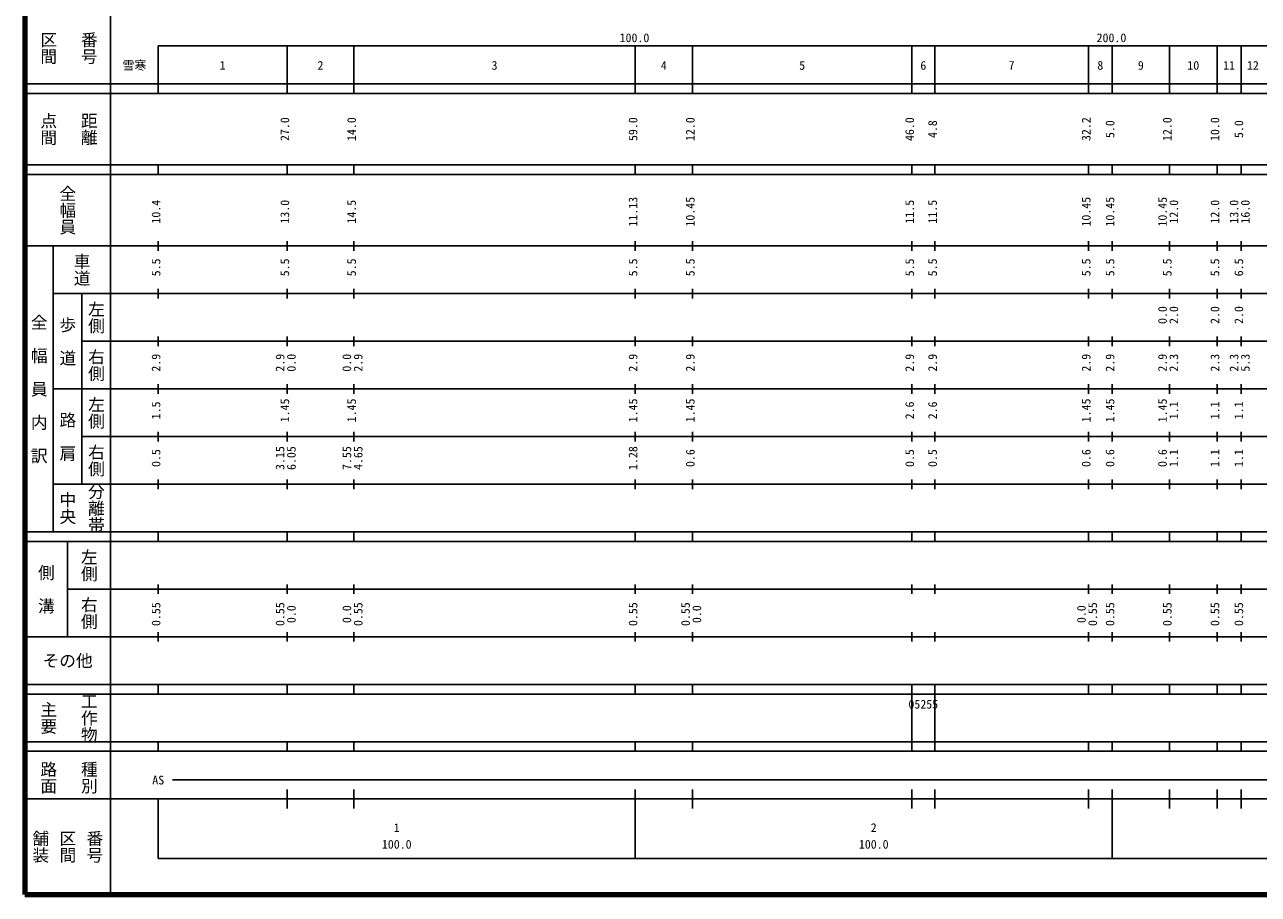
# Model space of a CAD drawing. Units: millimetres on the paper, enlarged 1000 times. Extents: x 40000 to 680000, y 20000 to 380000.
# Drawn here: x 40000 to 298632, y 20000 to 202409 of the extents above; entities that cross this region are included whole.
import ezdxf
from ezdxf.enums import TextEntityAlignment as Align

# ---------------------------------------------------------------- set-up
doc = ezdxf.new("R2010")
doc.units = ezdxf.units.MM
doc.header["$LTSCALE"] = 1000
doc.layers.add('M-TTL', color=2, linetype='Continuous', lineweight=140)
doc.layers.add('M-TTL-BAND', color=7, linetype='Continuous', lineweight=25)
doc.styles.add('@ＭＳ ゴシック', font='')
doc.styles.add('ＭＳ ゴシック', font='')
doc.styles.get('@ＭＳ ゴシック').set_extended_font_data('@MS Gothic')
doc.styles.get('ＭＳ ゴシック').set_extended_font_data('MS Gothic')

msp = doc.modelspace()

# ---------------------------------------------------------------- linework, layer by layer
at = {"layer": 'M-TTL'}
for p, q in [((40000, 380000), (40000, 20000)), ((40000, 20000), (680000, 20000))]:
    msp.add_line(p, q, dxfattribs=at)
at = {"layer": 'M-TTL-BAND'}
for p, q in [((58000, 370000), (58000, 20000)), ((68000, 198000), (579000, 198000)), ((68000, 198000), (68000, 188000)), ((95000, 188000), (95000, 198000)), ((109000, 188000), (109000, 198000)), ((168000, 188000), (168000, 198000)), ((180000, 188000), (180000, 198000)), ((226000, 188000), (226000, 198000)), ((230800, 188000), (230800, 198000)), ((263000, 188000), (263000, 198000)), ((268000, 188000), (268000, 198000)), ((280000, 188000), (280000, 198000)), ((290000, 188000), (290000, 198000)), ((295000, 188000), (295000, 198000)), ((40000, 190000), (579000, 190000)), ((40000, 188000), (579000, 188000)), ((40000, 173000), (579000, 173000)), ((40000, 171000), (579000, 171000)), ((68000, 171000), (68000, 173000)), ((95000, 171000), (95000, 173000)), ((109000, 171000), (109000, 173000)), ((168000, 171000), (168000, 173000)), ((180000, 171000), (180000, 173000)), ((226000, 171000), (226000, 173000)), ((230800, 171000), (230800, 173000)), ((263000, 171000), (263000, 173000)), ((268000, 171000), (268000, 173000)), ((280000, 171000), (280000, 173000)), ((290000, 171000), (290000, 173000)), ((295000, 171000), (295000, 173000)), ((40000, 156000), (579000, 156000)), ((46000, 96000), (46000, 156000)), ((68000, 155000), (68000, 157000)), ((95000, 155000), (95000, 157000)), ((109000, 155000), (109000, 157000)), ((168000, 155000), (168000, 157000)), ((180000, 155000), (180000, 157000)), ((226000, 155000), (226000, 157000)), ((230800, 155000), (230800, 157000)), ((263000, 155000), (263000, 157000)), ((268000, 155000), (268000, 157000)), ((280000, 155000), (280000, 157000)), ((290000, 155000), (290000, 157000)), ((295000, 155000), (295000, 157000)), ((46000, 146000), (579000, 146000)), ((52000, 146000), (52000, 106000)), ((68000, 145000), (68000, 147000)), ((95000, 145000), (95000, 147000)), ((109000, 145000), (109000, 147000)), ((168000, 145000), (168000, 147000)), ((180000, 145000), (180000, 147000)), ((226000, 145000), (226000, 147000)), ((230800, 145000), (230800, 147000)), ((263000, 145000), (263000, 147000)), ((268000, 145000), (268000, 147000)), ((280000, 145000), (280000, 147000)), ((290000, 145000), (290000, 147000)), ((295000, 145000), (295000, 147000)), ((52000, 136000), (579000, 136000)), ((68000, 135000), (68000, 137000)), ((95000, 135000), (95000, 137000)), ((109000, 135000), (109000, 137000)), ((168000, 135000), (168000, 137000)), ((180000, 135000), (180000, 137000)), ((226000, 135000), (226000, 137000)), ((230800, 135000), (230800, 137000)), ((263000, 135000), (263000, 137000)), ((268000, 135000), (268000, 137000)), ((280000, 135000), (280000, 137000)), ((290000, 135000), (290000, 137000)), ((295000, 135000), (295000, 137000)), ((68000, 125000), (68000, 127000)), ((95000, 125000), (95000, 127000)), ((109000, 125000), (109000, 127000)), ((168000, 125000), (168000, 127000)), ((180000, 125000), (180000, 127000)), ((226000, 125000), (226000, 127000)), ((230800, 125000), (230800, 127000)), ((263000, 125000), (263000, 127000)), ((268000, 125000), (268000, 127000)), ((280000, 125000), (280000, 127000)), ((290000, 125000), (290000, 127000)), ((295000, 125000), (295000, 127000)), ((46000, 126000), (579000, 126000)), ((68000, 115000), (68000, 117000)), ((95000, 115000), (95000, 117000)), ((109000, 115000), (109000, 117000)), ((168000, 115000), (168000, 117000)), ((180000, 115000), (180000, 117000)), ((226000, 115000), (226000, 117000)), ((230800, 115000), (230800, 117000)), ((263000, 115000), (263000, 117000)), ((268000, 115000), (268000, 117000)), ((280000, 115000), (280000, 117000)), ((290000, 115000), (290000, 117000)), ((295000, 115000), (295000, 117000)), ((52000, 116000), (579000, 116000)), ((68000, 105000), (68000, 107000)), ((95000, 105000), (95000, 107000)), ((109000, 105000), (109000, 107000)), ((168000, 105000), (168000, 107000)), ((180000, 105000), (180000, 107000)), ((226000, 105000), (226000, 107000)), ((230800, 105000), (230800, 107000)), ((263000, 105000), (263000, 107000)), ((268000, 105000), (268000, 107000)), ((280000, 105000), (280000, 107000)), ((290000, 105000), (290000, 107000)), ((295000, 105000), (295000, 107000)), ((46000, 106000), (579000, 106000)), ((40000, 96000), (579000, 96000)), ((68000, 94000), (68000, 96000)), ((95000, 94000), (95000, 96000)), ((109000, 94000), (109000, 96000)), ((168000, 94000), (168000, 96000)), ((180000, 94000), (180000, 96000)), ((226000, 94000), (226000, 96000)), ((230800, 94000), (230800, 96000)), ((263000, 94000), (263000, 96000)), ((268000, 94000), (268000, 96000)), ((280000, 94000), (280000, 96000)), ((290000, 94000), (290000, 96000)), ((295000, 94000), (295000, 96000)), ((40000, 94000), (579000, 94000)), ((49000, 94000), (49000, 74000)), ((49000, 84000), (579000, 84000)), ((68000, 83000), (68000, 85000)), ((95000, 83000), (95000, 85000)), ((109000, 83000), (109000, 85000)), ((168000, 83000), (168000, 85000)), ((180000, 83000), (180000, 85000)), ((226000, 83000), (226000, 85000)), ((230800, 83000), (230800, 85000)), ((263000, 83000), (263000, 85000)), ((268000, 83000), (268000, 85000)), ((280000, 83000), (280000, 85000)), ((290000, 83000), (290000, 85000)), ((295000, 83000), (295000, 85000)), ((40000, 74000), (579000, 74000)), ((68000, 73000), (68000, 75000)), ((95000, 73000), (95000, 75000)), ((109000, 73000), (109000, 75000)), ((168000, 73000), (168000, 75000)), ((180000, 73000), (180000, 75000)), ((226000, 73000), (226000, 75000)), ((230800, 73000), (230800, 75000)), ((263000, 73000), (263000, 75000)), ((268000, 73000), (268000, 75000)), ((280000, 73000), (280000, 75000)), ((290000, 73000), (290000, 75000)), ((295000, 73000), (295000, 75000)), ((40000, 64000), (579000, 64000)), ((68000, 62000), (68000, 64000)), ((95000, 62000), (95000, 64000)), ((109000, 62000), (109000, 64000)), ((168000, 62000), (168000, 64000)), ((180000, 62000), (180000, 64000)), ((226000, 62000), (226000, 64000)), ((230800, 62000), (230800, 64000)), ((263000, 62000), (263000, 64000)), ((268000, 62000), (268000, 64000)), ((280000, 62000), (280000, 64000)), ((290000, 62000), (290000, 64000)), ((295000, 62000), (295000, 64000)), ((40000, 62000), (579000, 62000)), ((226000, 52000), (226000, 62000)), ((230800, 52000), (230800, 62000)), ((40000, 52000), (579000, 52000)), ((68000, 50000), (68000, 52000)), ((95000, 50000), (95000, 52000)), ((109000, 50000), (109000, 52000)), ((168000, 50000), (168000, 52000)), ((180000, 50000), (180000, 52000)), ((226000, 50000), (226000, 52000)), ((230800, 50000), (230800, 52000)), ((263000, 50000), (263000, 52000)), ((268000, 50000), (268000, 52000)), ((280000, 50000), (280000, 52000)), ((290000, 50000), (290000, 52000)), ((295000, 50000), (295000, 52000)), ((40000, 50000), (579000, 50000)), ((71000, 44000), (565000, 44000)), ((95000, 38000), (95000, 42000)), ((109000, 38000), (109000, 42000)), ((168000, 27500), (168000, 42000)), ((180000, 38000), (180000, 42000)), ((226000, 38000), (226000, 42000)), ((230800, 38000), (230800, 42000)), ((263000, 38000), (263000, 42000)), ((268000, 27500), (268000, 42000)), ((280000, 38000), (280000, 42000)), ((290000, 38000), (290000, 42000)), ((295000, 38000), (295000, 42000)), ((40000, 40000), (579000, 40000)), ((68000, 40000), (68000, 27500)), ((68000, 27500), (579000, 27500))]:
    msp.add_line(p, q, dxfattribs=at)

# ---------------------------------------------------------------- texts
at = {"layer": 'M-TTL-BAND', "style": '@ＭＳ ゴシック'}
for s, p in [('区間', (45000, 197500)), ('番号', (53500, 197500)), ('点間', (45000, 180500)), ('距離', (53500, 180500)), ('全幅員', (49000, 163500)), ('車道', (52000, 151000)), ('左側', (55000, 141000)), ('全\u3000幅\u3000員\u3000内\u3000訳', (43000, 126000)), ('歩\u3000道', (49000, 136000)), ('右側', (55000, 131000)), ('左側', (55000, 121000)), ('路\u3000肩', (49000, 116000)), ('右側', (55000, 111000)), ('分離帯', (55000, 101000)), ('中央', (49000, 101000)), ('左側', (53500, 89000)), ('側\u3000溝', (44500, 84000)), ('右側', (53500, 79000)), ('主要', (45000, 57000)), ('工作物', (53500, 57000)), ('路面', (45000, 44500)), ('種別', (53500, 44500)), ('舗装', (43333, 30000)), ('区間', (49000, 30000)), ('番号', (54667, 30000))]:
    msp.add_text(s, height=2566, rotation=270, dxfattribs=at).set_placement(p, align=Align.MIDDLE_CENTER)
at = {"layer": 'M-TTL-BAND', "style": 'ＭＳ ゴシック'}
for s, p in [('100.0', (167844, 198195)), ('200.0', (267844, 198195)), ('雪寒', (63017, 192405)), ('1', (81500, 192405)), ('2', (102000, 192405)), ('3', (138500, 192405)), ('4', (174000, 192405)), ('5', (203000, 192405)), ('6', (228400, 192405)), ('7', (246900, 192405)), ('8', (265500, 192405)), ('9', (274000, 192405)), ('10', (285000, 192405)), ('11', (292500, 192405)), ('12', (297500, 192405)), ('AS', (68000, 42500)), ('1', (118000, 32523)), ('2', (218000, 32523)), ('100.0', (118000, 29033)), ('100.0', (218000, 29033))]:
    msp.add_text(s, height=1833, dxfattribs=at).set_placement(p, align=Align.BOTTOM_CENTER)
for s, p in [('27.0', (96000, 180500)), ('14.0', (110000, 180500)), ('59.0', (169000, 180500)), ('12.0', (181000, 180500)), ('46.0', (227000, 180500)), ('4.8', (231800, 180500)), ('32.2', (264000, 180500)), ('5.0', (269000, 180500)), ('12.0', (281000, 180500)), ('10.0', (291000, 180500)), ('5.0', (296000, 180500)), ('10.4', (69000, 163174)), ('13.0', (96000, 163174)), ('11.13', (169000, 163174)), ('10.45', (181000, 163174)), ('10.45', (264000, 163174)), ('10.45', (269000, 163174)), ('10.45', (280000, 163174)), ('12.0', (282370, 163174)), ('12.0', (291000, 163174)), ('13.0', (295000, 163174)), ('16.0', (297370, 163174)), ('14.5', (110000, 163174)), ('11.5', (227000, 163174)), ('11.5', (231800, 163174)), ('5.5', (69000, 151500)), ('5.5', (96000, 151500)), ('5.5', (110000, 151500)), ('5.5', (169000, 151500)), ('5.5', (181000, 151500)), ('5.5', (227000, 151500)), ('5.5', (231800, 151500)), ('5.5', (264000, 151500)), ('5.5', (269000, 151500)), ('5.5', (281000, 151500)), ('5.5', (291000, 151500)), ('6.5', (296000, 151500)), ('0.0', (280000, 141500)), ('2.0', (282370, 141500)), ('2.0', (291000, 141500)), ('2.0', (296000, 141500)), ('2.9', (69000, 131500)), ('2.9', (95000, 131500)), ('0.0', (97370, 131500)), ('0.0', (109000, 131500)), ('2.9', (111370, 131500)), ('2.9', (169000, 131500)), ('2.9', (181000, 131500)), ('2.9', (227000, 131500)), ('2.9', (231800, 131500)), ('2.9', (264000, 131500)), ('2.9', (269000, 131500)), ('2.9', (280000, 131500)), ('2.3', (282370, 131500)), ('2.3', (291000, 131500)), ('2.3', (295000, 131500)), ('5.3', (297370, 131500)), ('1.5', (69000, 121500)), ('1.45', (96000, 121500)), ('1.45', (110000, 121500)), ('1.45', (169000, 121500)), ('1.45', (181000, 121500)), ('2.6', (227000, 121500)), ('2.6', (231800, 121500)), ('1.45', (264000, 121500)), ('1.45', (269000, 121500)), ('1.45', (280000, 121500)), ('1.1', (282370, 121500)), ('1.1', (291000, 121500)), ('1.1', (296000, 121500)), ('3.15', (95000, 111500)), ('6.05', (97370, 111500)), ('7.55', (109000, 111500)), ('4.65', (111370, 111500)), ('1.28', (169000, 111500)), ('0.5', (69000, 111500)), ('0.6', (181000, 111500)), ('0.5', (227000, 111500)), ('0.5', (231800, 111500)), ('0.6', (264000, 111500)), ('0.6', (269000, 111500)), ('0.6', (280000, 111500)), ('1.1', (282370, 111500)), ('1.1', (291000, 111500)), ('1.1', (296000, 111500)), ('0.55', (69000, 78764)), ('0.55', (95000, 78764)), ('0.0', (97370, 78764)), ('0.0', (109000, 78764)), ('0.55', (111370, 78764)), ('0.55', (169000, 78764)), ('0.55', (180000, 78764)), ('0.0', (182370, 78764)), ('0.0', (263000, 78764)), ('0.55', (265370, 78764)), ('0.55', (269000, 78764)), ('0.55', (281000, 78764)), ('0.55', (291000, 78764)), ('0.55', (296000, 78764))]:
    msp.add_text(s, height=1833, rotation=90, dxfattribs=at).set_placement(p, align=Align.BOTTOM_CENTER)
msp.add_text('その他', height=2566, dxfattribs=at).set_placement((49000, 69000), align=Align.MIDDLE_CENTER)
msp.add_text('05255', height=1833, dxfattribs=at).set_placement((225275, 58405), align=Align.BOTTOM_LEFT)

doc.saveas('drawing.dxf')
